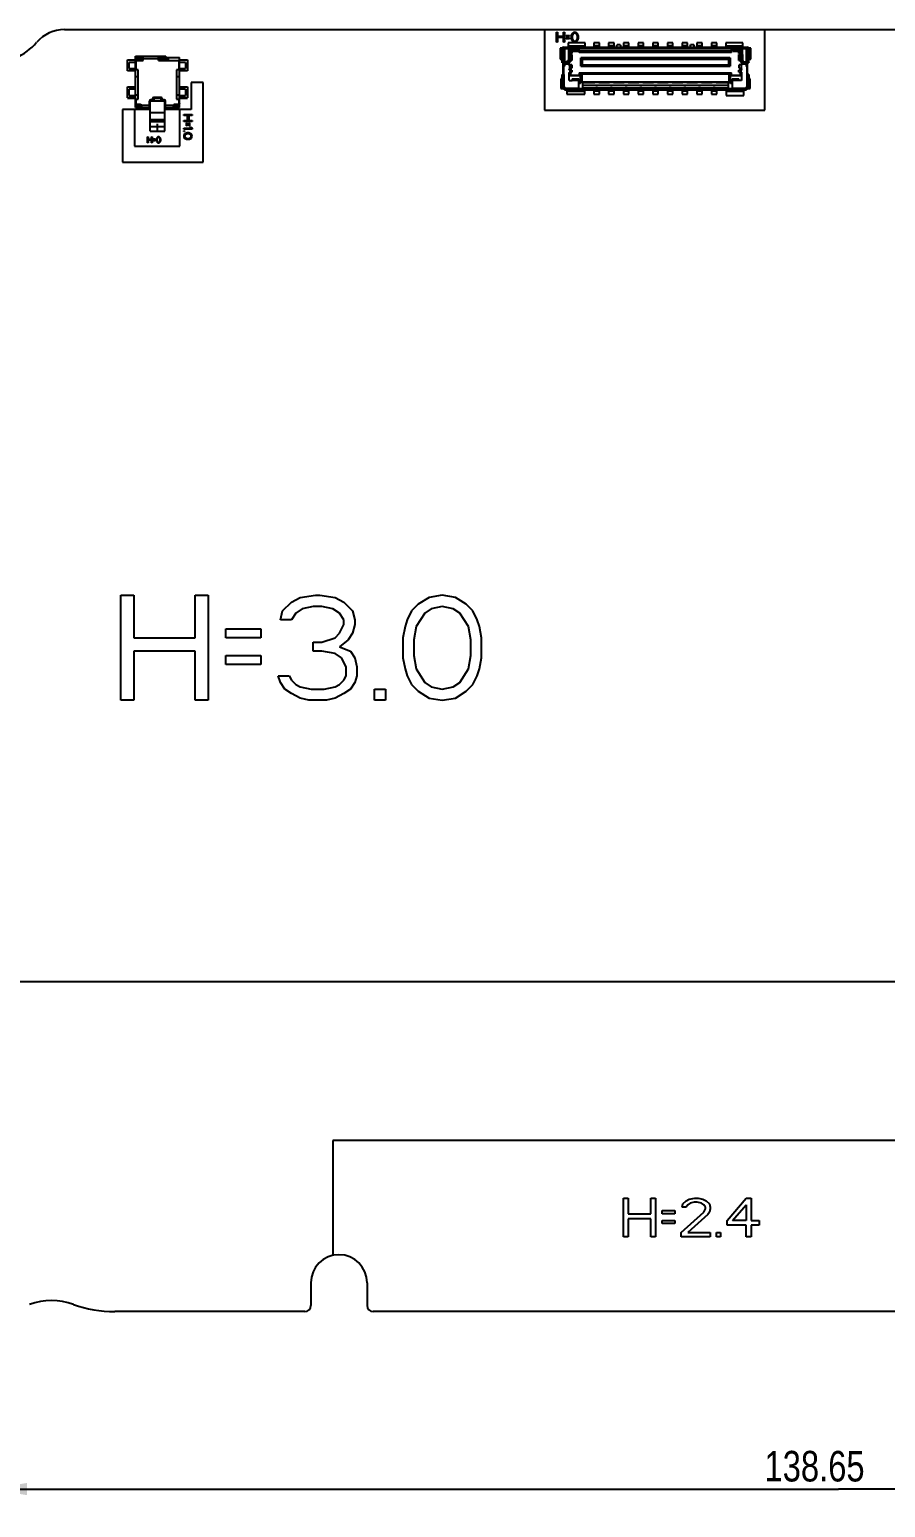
# Model space of a CAD drawing. Header units: millimetres. Extents: x 0 to 594, y 0 to 420.
# Drawn here: x 256 to 325.9, y 154.1 to 274.9 of the extents above; entities that cross this region are included whole.
import ezdxf

# ---------------------------------------------------------------- set-up
doc = ezdxf.new("R2010")
doc.units = ezdxf.units.MM
doc.header["$LTSCALE"] = 32.67
doc.layers.get('0').update_dxf_attribs({"linetype": 'CONTINUOUS'})
doc.styles.get("Standard").update_dxf_attribs({"font": 'txt', "width": 0.8})
doc.dimstyles.new('DIMSTYLE_1', dxfattribs={"dimtxt": 2.5, "dimasz": 3, "dimexe": 1.5, "dimexo": 1.2, "dimtad": 1, "dimdsep": 46, "dimtxsty": 'STANDARD', "dimblk": '_FILLED', "dimblk1": '_FILLED', "dimblk2": '_FILLED', "dimcen": 0.09, "dimazin": 2, "dimtp": 0.01, "dimtm": 0.01, "dimtfac": 1, "dimtofl": 0, "dimtmove": 0, "dimatfit": 3, "dimldrblk": '_FILLED', "dimfxl": 1, "dimtolj": 1, "dimarcsym": 0})

# ---------------------------------------------------------------- blocks, each defined once
blk = doc.blocks.new('_FILLED')
at = {"color": 0, "linetype": 'BYBLOCK'}
blk.add_solid([(0, 0), (-1, 0.167), (-1, -0.167)], dxfattribs=at)
blk = doc.blocks.new('*D0')
at = {"color": 2, "linetype": 'CONTINUOUS'}
for p, q in [((252.74, 195.78), (252.74, 154.07)), ((391.39, 180.81), (391.39, 154.07)), ((252.74, 155.57), (322.07, 155.57)), ((391.39, 155.57), (322.07, 155.57))]:
    blk.add_line(p, q, dxfattribs=at)
at = {"color": 2, "linetype": 'CONTINUOUS', "xscale": 3, "yscale": 3, "zscale": 3, "rotation": 180}
blk.add_blockref('_FILLED', (252.74, 155.57), dxfattribs=at)
at = {"color": 2, "linetype": 'CONTINUOUS', "xscale": 3, "yscale": 3, "zscale": 3}
blk.add_blockref('_FILLED', (391.39, 155.57), dxfattribs=at)
at = {"color": 2, "linetype": 'CONTINUOUS', "insert": (320.11, 158.69), "char_height": 2.5, "width": 12, "attachment_point": 2, "line_spacing_factor": 0.9}
blk.add_mtext('138.65', dxfattribs=at)
blk = doc.blocks.new('*D1')
at = {"color": 2, "linetype": 'CONTINUOUS'}
for p, q in [((254.04, 197.08), (406.69, 197.08)), ((405.19, 197.08), (405.19, 189.54)), ((405.19, 182.01), (405.19, 189.54)), ((392.59, 182.01), (406.69, 182.01))]:
    blk.add_line(p, q, dxfattribs=at)
at = {"color": 2, "linetype": 'CONTINUOUS', "xscale": 3, "yscale": 3, "zscale": 3}
for p, rotation in [((405.19, 197.08), 90), ((405.19, 182.01), 270)]:
    blk.add_blockref('_FILLED', p, dxfattribs=dict(at, rotation=rotation))
at = {"color": 2, "linetype": 'CONTINUOUS', "insert": (402.07, 189.54), "char_height": 2.5, "width": 10, "attachment_point": 2, "rotation": 90, "line_spacing_factor": 0.9}
blk.add_mtext('15.08', dxfattribs=at)

msp = doc.modelspace()

# ---------------------------------------------------------------- linework, layer by layer
at = {"color": 7, "linetype": 'CONTINUOUS'}
for p, q in [((258.804, 274.913), (361.341, 274.913)), ((299.471, 272.183), (299.471, 273.333)), ((299.571, 273.233), (299.471, 273.233)), ((299.521, 273.233), (299.521, 272.333)), ((299.571, 271.243), (299.571, 273.333)), ((299.621, 273.483), (314.591, 273.483)), ((299.621, 271.883), (299.621, 273.383)), ((299.671, 273.383), (299.621, 273.383)), ((299.671, 273.48), (299.671, 271.933)), ((300.021, 272.383), (300.021, 273.483)), ((300.021, 273.383), (300.881, 273.383)), ((300.021, 273.233), (300.049, 273.233)), ((300.071, 273.583), (300.071, 273.483)), ((300.071, 273.583), (301.261, 273.583)), ((300.147, 273.314), (300.161, 273.383)), ((300.281, 273.383), (300.281, 272.963)), ((300.881, 273.313), (300.281, 273.313)), ((300.281, 273.203), (300.781, 273.203)), ((300.281, 273.133), (300.781, 273.133)), ((300.731, 273.483), (300.731, 273.383)), ((300.781, 273.133), (300.781, 273.383)), ((300.781, 273.363), (300.881, 273.363)), ((300.881, 273.213), (300.781, 273.213)), ((300.881, 273.2), (300.781, 273.2)), ((300.881, 273.033), (300.881, 273.483)), ((301.261, 273.483), (301.261, 273.583)), ((302.181, 273.483), (302.181, 273.583)), ((302.431, 273.583), (302.181, 273.583)), ((302.431, 273.483), (302.431, 273.583)), ((303.381, 273.483), (303.381, 273.583)), ((303.631, 273.583), (303.381, 273.583)), ((303.631, 273.483), (303.631, 273.583)), ((303.931, 273.603), (303.981, 273.653)), ((303.931, 273.603), (303.931, 273.483)), ((304.231, 273.653), (303.981, 273.653)), ((304.231, 273.653), (304.281, 273.603)), ((304.281, 273.483), (304.281, 273.603)), ((304.581, 273.483), (304.581, 273.583)), ((304.831, 273.583), (304.581, 273.583)), ((304.831, 273.483), (304.831, 273.583)), ((305.781, 273.483), (305.781, 273.583)), ((306.031, 273.583), (305.781, 273.583)), ((306.031, 273.483), (306.031, 273.583)), ((306.981, 273.483), (306.981, 273.583)), ((307.231, 273.583), (306.981, 273.583)), ((307.231, 273.483), (307.231, 273.583)), ((308.181, 273.483), (308.181, 273.583)), ((308.431, 273.583), (308.181, 273.583)), ((308.431, 273.483), (308.431, 273.583)), ((309.381, 273.483), (309.381, 273.583)), ((309.631, 273.583), (309.381, 273.583)), ((309.631, 273.483), (309.631, 273.583)), ((309.931, 273.603), (309.981, 273.653)), ((309.931, 273.603), (309.931, 273.483)), ((310.231, 273.653), (309.981, 273.653)), ((310.231, 273.653), (310.281, 273.603)), ((310.281, 273.483), (310.281, 273.603)), ((310.581, 273.483), (310.581, 273.583)), ((310.831, 273.583), (310.581, 273.583)), ((310.831, 273.483), (310.831, 273.583)), ((311.781, 273.483), (311.781, 273.583)), ((312.031, 273.583), (311.781, 273.583)), ((312.031, 273.483), (312.031, 273.583)), ((312.951, 273.583), (312.951, 273.483)), ((312.951, 273.583), (314.141, 273.583)), ((313.331, 273.033), (313.331, 273.483)), ((313.331, 273.383), (314.191, 273.383)), ((313.331, 273.363), (313.431, 273.363)), ((313.931, 273.313), (313.331, 273.313)), ((313.431, 273.213), (313.331, 273.213)), ((313.431, 273.2), (313.331, 273.2)), ((313.431, 273.383), (313.431, 273.133)), ((313.931, 273.203), (313.431, 273.203)), ((313.431, 273.133), (313.931, 273.133)), ((313.481, 273.383), (313.481, 273.483)), ((313.931, 272.963), (313.931, 273.383)), ((314.052, 273.383), (314.065, 273.314)), ((314.141, 273.483), (314.141, 273.583)), ((314.164, 273.233), (314.191, 273.233)), ((314.191, 273.483), (314.191, 272.883)), ((314.541, 271.933), (314.541, 273.48)), ((314.591, 273.383), (314.541, 273.383)), ((314.591, 273.383), (314.591, 271.883)), ((314.641, 271.243), (314.641, 273.333)), ((314.741, 273.233), (314.641, 273.233)), ((314.691, 272.333), (314.691, 273.233)), ((314.741, 272.183), (314.741, 273.333)), ((264.101, 271.733), (264.101, 272.233)), ((264.601, 272.233), (264.101, 272.233)), ((264.601, 268.533), (264.601, 272.728)), ((264.601, 272.728), (267.076, 272.728)), ((264.651, 271.628), (264.651, 272.378)), ((264.651, 272.378), (265.236, 272.378)), ((265.056, 272.628), (265.056, 272.728)), ((265.056, 272.628), (265.236, 272.628)), ((265.106, 272.628), (265.106, 272.728)), ((265.201, 272.378), (265.201, 272.628)), ((265.236, 272.378), (265.236, 272.728)), ((266.496, 272.378), (266.496, 272.728)), ((266.496, 272.628), (266.676, 272.628)), ((266.496, 272.378), (268.151, 272.378)), ((266.531, 272.628), (266.531, 272.378)), ((266.626, 272.728), (266.626, 272.628)), ((266.676, 272.728), (266.676, 272.628)), ((267.076, 272.628), (267.076, 272.728)), ((267.076, 272.628), (268.201, 272.628)), ((267.276, 272.628), (267.276, 272.478)), ((268.151, 272.378), (268.151, 271.628)), ((268.201, 268.533), (268.201, 272.628)), ((268.701, 272.233), (268.201, 272.233)), ((268.701, 272.233), (268.701, 271.733)), ((299.571, 272.183), (299.471, 272.183)), ((299.671, 272.303), (299.571, 272.303)), ((299.671, 272.353), (299.621, 272.303)), ((299.671, 272.133), (300.021, 272.133)), ((299.931, 272.133), (299.931, 272.383)), ((299.931, 272.383), (300.281, 272.383)), ((299.931, 272.303), (300.181, 272.303)), ((299.931, 272.233), (300.021, 272.233)), ((299.981, 272.233), (299.981, 272.303)), ((300.281, 272.883), (300.021, 272.883)), ((300.021, 272.073), (300.021, 272.233)), ((300.049, 272.303), (300.033, 272.383)), ((300.049, 272.963), (300.049, 272.883)), ((300.049, 272.963), (300.281, 272.963)), ((300.051, 272.028), (300.051, 272.303)), ((300.273, 272.023), (300.071, 272.023)), ((300.181, 272.963), (300.181, 272.883)), ((300.181, 272.303), (300.181, 272.383)), ((300.273, 272.023), (300.273, 271.743)), ((300.281, 272.883), (300.281, 272.383)), ((313.331, 273.033), (300.881, 273.033)), ((301.001, 271.923), (301.001, 272.603)), ((301.001, 272.603), (313.212, 272.603)), ((301.001, 271.923), (313.212, 271.923)), ((301.065, 272.5), (301.029, 272.589)), ((313.184, 272.589), (313.148, 272.5)), ((313.212, 272.603), (313.212, 271.923)), ((313.931, 272.963), (314.164, 272.963)), ((314.231, 272.883), (313.931, 272.883)), ((313.931, 272.383), (313.931, 272.883)), ((313.931, 272.383), (314.281, 272.383)), ((314.141, 272.023), (313.939, 272.023)), ((313.939, 271.743), (313.939, 272.023)), ((314.031, 272.883), (314.031, 272.963)), ((314.031, 272.383), (314.031, 272.303)), ((314.031, 272.303), (314.281, 272.303)), ((314.161, 272.028), (314.161, 272.303)), ((314.164, 272.883), (314.164, 272.963)), ((314.179, 272.383), (314.164, 272.303)), ((314.281, 272.233), (314.191, 272.233)), ((314.191, 272.233), (314.191, 272.073)), ((314.541, 272.133), (314.191, 272.133)), ((314.231, 272.303), (314.231, 272.233)), ((314.281, 272.133), (314.281, 272.383)), ((314.591, 272.303), (314.541, 272.353)), ((314.641, 272.303), (314.541, 272.303)), ((314.741, 272.183), (314.641, 272.183)), ((264.101, 271.733), (264.601, 271.733)), ((264.601, 271.078), (264.831, 271.078)), ((264.611, 269.578), (264.611, 271.078)), ((264.831, 271.628), (264.651, 271.628)), ((264.831, 271.078), (264.831, 271.628)), ((267.971, 271.628), (267.971, 271.078)), ((268.151, 271.628), (267.971, 271.628)), ((267.971, 271.078), (268.201, 271.078)), ((268.191, 271.078), (268.191, 269.578)), ((268.201, 271.733), (268.701, 271.733)), ((299.471, 270.233), (299.471, 271.243)), ((299.621, 271.243), (299.471, 271.243)), ((299.571, 271.883), (299.621, 271.883)), ((299.571, 271.383), (299.621, 271.383)), ((299.601, 271.883), (299.601, 271.383)), ((299.621, 271.243), (299.621, 271.383)), ((300.061, 271.638), (300.061, 271.693)), ((300.061, 270.743), (300.061, 271.378)), ((300.061, 270.743), (300.286, 270.743)), ((300.081, 271.123), (300.081, 271.418)), ((300.151, 271.193), (300.081, 271.123)), ((300.881, 271.123), (300.081, 271.123)), ((300.111, 271.743), (300.273, 271.743)), ((300.281, 271.588), (300.111, 271.588)), ((300.111, 271.428), (300.281, 271.428)), ((300.151, 271.428), (300.151, 271.193)), ((300.151, 271.193), (300.881, 271.193)), ((300.281, 271.588), (300.281, 271.428)), ((300.286, 270.885), (300.286, 270.743)), ((300.286, 270.885), (300.836, 270.885)), ((300.836, 269.983), (300.836, 270.885)), ((300.881, 271.363), (300.881, 271.123)), ((300.881, 271.363), (313.331, 271.363)), ((300.981, 271.263), (300.881, 271.263)), ((300.981, 270.493), (300.981, 271.363)), ((301.081, 271.263), (300.981, 271.299)), ((301.081, 271.263), (301.081, 270.643)), ((313.131, 271.263), (301.081, 271.263)), ((313.231, 271.299), (313.131, 271.263)), ((313.131, 270.643), (313.131, 271.263)), ((313.231, 270.493), (313.231, 271.363)), ((313.331, 271.263), (313.231, 271.263)), ((313.331, 271.123), (313.331, 271.363)), ((313.331, 271.193), (314.061, 271.193)), ((314.131, 271.123), (313.331, 271.123)), ((313.376, 270.885), (313.926, 270.885)), ((313.376, 270.885), (313.376, 269.983)), ((313.926, 270.743), (313.926, 270.885)), ((314.151, 270.743), (313.926, 270.743)), ((314.101, 271.588), (313.931, 271.588)), ((313.931, 271.428), (313.931, 271.588)), ((313.931, 271.428), (314.101, 271.428)), ((313.939, 271.743), (314.101, 271.743)), ((314.061, 271.193), (314.061, 271.428)), ((314.131, 271.123), (314.061, 271.193)), ((314.131, 271.418), (314.131, 271.123)), ((314.151, 271.693), (314.151, 271.638)), ((314.151, 271.378), (314.151, 270.743)), ((314.591, 271.883), (314.641, 271.883)), ((314.591, 271.383), (314.641, 271.383)), ((314.591, 271.243), (314.591, 271.383)), ((314.741, 271.243), (314.591, 271.243)), ((314.611, 271.383), (314.611, 271.883)), ((314.741, 271.243), (314.741, 270.233)), ((264.101, 269.533), (264.101, 270.033)), ((264.601, 270.033), (264.101, 270.033)), ((264.101, 269.533), (264.601, 269.533)), ((264.601, 270.338), (264.611, 270.338)), ((264.601, 269.578), (264.831, 269.578)), ((264.831, 269.218), (264.831, 269.578)), ((267.971, 269.578), (267.971, 269.218)), ((267.971, 269.578), (268.201, 269.578)), ((268.191, 270.338), (268.201, 270.338)), ((268.701, 270.033), (268.201, 270.033)), ((268.201, 269.533), (268.701, 269.533)), ((268.701, 270.033), (268.701, 269.533)), ((299.471, 270.233), (299.641, 270.233)), ((299.671, 269.983), (299.671, 270.083)), ((299.681, 270.083), (299.671, 270.083)), ((299.671, 269.983), (299.686, 269.983)), ((299.691, 270.183), (299.691, 269.983)), ((299.691, 269.983), (314.521, 269.983)), ((299.971, 269.983), (299.971, 269.883)), ((299.971, 269.883), (301.231, 269.883)), ((300.981, 270.493), (300.836, 270.493)), ((300.836, 270.083), (301.131, 270.083)), ((300.981, 270.643), (313.231, 270.643)), ((301.131, 270.581), (301.131, 269.983)), ((301.131, 270.581), (302.111, 270.581)), ((302.231, 270.133), (301.131, 270.133)), ((301.231, 270.643), (301.231, 270.581)), ((301.231, 269.883), (301.231, 269.983)), ((301.381, 270.581), (301.381, 270.643)), ((301.631, 270.643), (301.631, 270.581)), ((301.781, 270.581), (301.781, 270.643)), ((302.031, 270.643), (302.031, 270.581)), ((302.111, 270.581), (302.181, 270.599)), ((302.156, 270.592), (302.156, 270.643)), ((302.181, 270.608), (302.431, 270.608)), ((302.181, 270.607), (302.181, 270.599)), ((302.181, 269.883), (302.181, 269.983)), ((302.431, 269.883), (302.181, 269.883)), ((302.231, 270.135), (302.231, 270.064)), ((302.381, 270.135), (302.231, 270.135)), ((302.231, 270.064), (302.381, 270.064)), ((302.381, 270.064), (302.381, 270.135)), ((303.431, 270.133), (302.381, 270.133)), ((302.431, 270.599), (302.431, 270.607)), ((302.431, 270.599), (302.501, 270.581)), ((302.431, 269.883), (302.431, 269.983)), ((302.456, 270.643), (302.456, 270.592)), ((302.501, 270.581), (303.311, 270.581)), ((302.581, 270.581), (302.581, 270.643)), ((302.831, 270.643), (302.831, 270.581)), ((302.981, 270.581), (302.981, 270.643)), ((303.231, 270.643), (303.231, 270.581)), ((303.311, 270.581), (303.381, 270.599)), ((303.356, 270.592), (303.356, 270.643)), ((303.381, 270.608), (303.631, 270.608)), ((303.381, 270.607), (303.381, 270.599)), ((303.381, 269.883), (303.381, 269.983)), ((303.631, 269.883), (303.381, 269.883)), ((303.431, 270.135), (303.431, 270.064)), ((303.581, 270.135), (303.431, 270.135)), ((303.431, 270.064), (303.581, 270.064)), ((303.581, 270.064), (303.581, 270.135)), ((304.631, 270.133), (303.581, 270.133)), ((303.631, 270.599), (303.631, 270.607)), ((303.631, 270.599), (303.701, 270.581)), ((303.631, 269.883), (303.631, 269.983)), ((303.656, 270.643), (303.656, 270.592)), ((303.701, 270.581), (304.511, 270.581)), ((303.781, 270.581), (303.781, 270.643)), ((304.031, 270.643), (304.031, 270.581)), ((304.181, 270.581), (304.181, 270.643)), ((304.431, 270.643), (304.431, 270.581)), ((304.511, 270.581), (304.581, 270.599)), ((304.556, 270.592), (304.556, 270.643)), ((304.581, 270.608), (304.831, 270.608)), ((304.581, 270.607), (304.581, 270.599)), ((304.581, 269.883), (304.581, 269.983)), ((304.831, 269.883), (304.581, 269.883)), ((304.781, 270.135), (304.631, 270.135)), ((304.631, 270.135), (304.631, 270.064)), ((304.631, 270.064), (304.781, 270.064)), ((304.781, 270.064), (304.781, 270.135)), ((305.831, 270.133), (304.781, 270.133)), ((304.831, 270.599), (304.831, 270.607)), ((304.831, 270.599), (304.901, 270.581)), ((304.831, 269.883), (304.831, 269.983)), ((304.856, 270.643), (304.856, 270.592)), ((304.901, 270.581), (305.711, 270.581)), ((304.981, 270.581), (304.981, 270.643)), ((305.231, 270.643), (305.231, 270.581)), ((305.381, 270.581), (305.381, 270.643)), ((305.631, 270.643), (305.631, 270.581)), ((305.711, 270.581), (305.781, 270.599)), ((305.756, 270.592), (305.756, 270.643)), ((305.781, 270.608), (306.031, 270.608)), ((305.781, 270.607), (305.781, 270.599)), ((305.781, 269.883), (305.781, 269.983)), ((306.031, 269.883), (305.781, 269.883)), ((305.981, 270.135), (305.831, 270.135)), ((305.831, 270.135), (305.831, 270.064)), ((305.831, 270.064), (305.981, 270.064)), ((305.981, 270.064), (305.981, 270.135)), ((307.031, 270.133), (305.981, 270.133)), ((306.031, 270.599), (306.031, 270.607)), ((306.031, 270.599), (306.101, 270.581)), ((306.031, 269.883), (306.031, 269.983)), ((306.056, 270.643), (306.056, 270.592)), ((306.101, 270.581), (306.911, 270.581)), ((306.181, 270.581), (306.181, 270.643)), ((306.431, 270.643), (306.431, 270.581)), ((306.581, 270.581), (306.581, 270.643)), ((306.831, 270.643), (306.831, 270.581)), ((306.911, 270.581), (306.981, 270.599)), ((306.956, 270.592), (306.956, 270.643)), ((306.981, 270.608), (307.231, 270.608)), ((306.981, 270.607), (306.981, 270.599)), ((306.981, 269.883), (306.981, 269.983)), ((307.231, 269.883), (306.981, 269.883)), ((307.181, 270.135), (307.031, 270.135)), ((307.031, 270.135), (307.031, 270.064)), ((307.031, 270.064), (307.181, 270.064)), ((307.181, 270.064), (307.181, 270.135)), ((308.231, 270.133), (307.181, 270.133)), ((307.231, 270.599), (307.231, 270.607)), ((307.231, 270.599), (307.301, 270.581)), ((307.231, 269.883), (307.231, 269.983)), ((307.256, 270.643), (307.256, 270.592)), ((307.301, 270.581), (308.111, 270.581)), ((307.381, 270.581), (307.381, 270.643)), ((307.631, 270.643), (307.631, 270.581)), ((307.781, 270.581), (307.781, 270.643)), ((308.031, 270.643), (308.031, 270.581)), ((308.111, 270.581), (308.181, 270.599)), ((308.156, 270.592), (308.156, 270.643)), ((308.181, 270.608), (308.431, 270.608)), ((308.181, 270.607), (308.181, 270.599)), ((308.181, 269.883), (308.181, 269.983)), ((308.431, 269.883), (308.181, 269.883)), ((308.381, 270.135), (308.231, 270.135)), ((308.231, 270.135), (308.231, 270.064)), ((308.231, 270.064), (308.381, 270.064)), ((308.381, 270.064), (308.381, 270.135)), ((309.431, 270.133), (308.381, 270.133)), ((308.431, 270.599), (308.431, 270.607)), ((308.431, 270.599), (308.501, 270.581)), ((308.431, 269.883), (308.431, 269.983)), ((308.456, 270.643), (308.456, 270.592)), ((308.501, 270.581), (309.311, 270.581)), ((308.581, 270.581), (308.581, 270.643)), ((308.831, 270.643), (308.831, 270.581)), ((308.981, 270.581), (308.981, 270.643)), ((309.231, 270.643), (309.231, 270.581)), ((309.311, 270.581), (309.381, 270.599)), ((309.356, 270.592), (309.356, 270.643)), ((309.381, 270.608), (309.631, 270.608)), ((309.381, 270.607), (309.381, 270.599)), ((309.381, 269.883), (309.381, 269.983)), ((309.631, 269.883), (309.381, 269.883)), ((309.581, 270.135), (309.431, 270.135)), ((309.431, 270.135), (309.431, 270.064)), ((309.431, 270.064), (309.581, 270.064)), ((309.581, 270.064), (309.581, 270.135)), ((310.631, 270.133), (309.581, 270.133)), ((309.631, 270.599), (309.631, 270.607)), ((309.631, 270.599), (309.701, 270.581)), ((309.631, 269.883), (309.631, 269.983)), ((309.656, 270.643), (309.656, 270.592)), ((309.701, 270.581), (310.511, 270.581)), ((309.781, 270.581), (309.781, 270.643)), ((310.031, 270.643), (310.031, 270.581)), ((310.181, 270.581), (310.181, 270.643)), ((310.431, 270.643), (310.431, 270.581)), ((310.511, 270.581), (310.581, 270.599)), ((310.556, 270.592), (310.556, 270.643)), ((310.581, 270.608), (310.831, 270.608)), ((310.581, 270.607), (310.581, 270.599)), ((310.581, 269.883), (310.581, 269.983)), ((310.831, 269.883), (310.581, 269.883)), ((310.781, 270.135), (310.631, 270.135)), ((310.631, 270.135), (310.631, 270.064)), ((310.631, 270.064), (310.781, 270.064)), ((310.781, 270.064), (310.781, 270.135)), ((311.831, 270.133), (310.781, 270.133)), ((310.831, 270.599), (310.831, 270.607)), ((310.831, 270.599), (310.901, 270.581)), ((310.831, 269.883), (310.831, 269.983)), ((310.856, 270.643), (310.856, 270.592)), ((310.901, 270.581), (311.711, 270.581)), ((310.981, 270.581), (310.981, 270.643)), ((311.231, 270.643), (311.231, 270.581)), ((311.381, 270.581), (311.381, 270.643)), ((311.631, 270.643), (311.631, 270.581)), ((311.711, 270.581), (311.781, 270.599)), ((311.756, 270.592), (311.756, 270.643)), ((311.781, 270.608), (312.031, 270.608)), ((311.781, 270.607), (311.781, 270.599)), ((311.781, 269.883), (311.781, 269.983)), ((312.031, 269.883), (311.781, 269.883)), ((311.981, 270.135), (311.831, 270.135)), ((311.831, 270.135), (311.831, 270.064)), ((311.831, 270.064), (311.981, 270.064)), ((311.981, 270.064), (311.981, 270.135)), ((313.081, 270.133), (311.981, 270.133)), ((312.031, 270.599), (312.031, 270.607)), ((312.031, 270.599), (312.101, 270.581)), ((312.031, 269.883), (312.031, 269.983)), ((312.056, 270.643), (312.056, 270.592)), ((312.101, 270.581), (313.081, 270.581)), ((312.181, 270.581), (312.181, 270.643)), ((312.431, 270.643), (312.431, 270.581)), ((312.581, 270.581), (312.581, 270.643)), ((312.831, 270.643), (312.831, 270.581)), ((312.981, 270.581), (312.981, 270.643)), ((312.981, 269.983), (312.981, 269.883)), ((312.981, 269.883), (314.241, 269.883)), ((313.081, 269.983), (313.081, 270.581)), ((313.081, 270.083), (313.376, 270.083)), ((313.376, 270.493), (313.231, 270.493)), ((314.241, 269.883), (314.241, 269.983)), ((314.521, 269.983), (314.521, 270.183)), ((314.541, 270.083), (314.526, 270.083)), ((314.531, 269.983), (314.541, 269.983)), ((314.541, 270.083), (314.541, 269.983)), ((314.571, 270.233), (314.741, 270.233)), ((264.588, 268.869), (264.601, 268.887)), ((264.588, 268.869), (264.601, 268.859)), ((264.601, 268.713), (265.092, 268.713)), ((265.076, 268.533), (264.601, 268.533)), ((264.651, 268.783), (264.651, 269.218)), ((264.651, 269.218), (264.831, 269.218)), ((265.001, 268.783), (264.651, 268.783)), ((265.076, 268.533), (265.076, 268.633)), ((265.101, 268.633), (265.076, 268.633)), ((265.084, 268.633), (265.084, 268.533)), ((265.084, 268.533), (265.801, 268.533)), ((265.101, 268.633), (265.101, 268.533)), ((265.751, 268.533), (265.751, 269.068)), ((265.751, 268.658), (265.801, 268.658)), ((265.801, 266.609), (265.801, 269.153)), ((266.101, 269.153), (265.801, 269.153)), ((265.801, 269.078), (267.001, 269.078)), ((266.001, 269.168), (265.851, 269.168)), ((266.001, 269.258), (266.001, 269.168)), ((266.701, 269.358), (266.101, 269.358)), ((266.101, 269.353), (266.101, 269.153)), ((266.701, 269.353), (266.101, 269.353)), ((266.101, 269.303), (266.701, 269.303)), ((266.701, 269.153), (266.701, 269.353)), ((267.001, 269.153), (266.701, 269.153)), ((266.801, 269.168), (266.801, 269.258)), ((266.951, 269.168), (266.801, 269.168)), ((267.001, 266.609), (267.001, 269.153)), ((267.001, 268.658), (267.051, 268.658)), ((267.001, 268.533), (267.719, 268.533)), ((267.051, 268.533), (267.051, 269.068)), ((267.701, 268.533), (267.701, 268.633)), ((267.726, 268.633), (267.701, 268.633)), ((267.71, 268.713), (268.201, 268.713)), ((267.719, 268.533), (267.719, 268.633)), ((267.726, 268.633), (267.726, 268.533)), ((268.201, 268.533), (267.726, 268.533)), ((268.151, 268.783), (267.801, 268.783)), ((267.971, 269.218), (268.151, 269.218)), ((268.151, 269.218), (268.151, 268.783)), ((268.201, 268.887), (268.215, 268.869)), ((268.201, 268.859), (268.215, 268.869)), ((265.801, 267.558), (267.001, 267.558)), ((267.001, 267.364), (265.801, 267.364)), ((265.801, 266.609), (267.001, 266.609)), ((265.801, 266.608), (267.001, 266.608)), ((278.941, 172.433), (278.941, 170.583)), ((283.541, 172.433), (283.541, 170.583)), ((278.441, 170.083), (262.911, 170.083)), ((330.991, 170.083), (284.041, 170.083))]:
    msp.add_line(p, q, dxfattribs=at)
at = {"color": 40, "linetype": 'CONTINUOUS'}
for p, q in [((298.041, 274.913), (298.041, 268.333)), ((316.041, 268.333), (316.041, 274.913)), ((299.321, 273.388), (299.321, 272.488)), ((299.483, 273.388), (299.321, 273.388)), ((299.966, 273.818), (299.966, 273.483)), ((301.366, 273.818), (299.966, 273.818)), ((301.366, 273.483), (301.366, 273.818)), ((302.081, 273.818), (302.081, 273.483)), ((302.531, 273.818), (302.081, 273.818)), ((302.531, 273.483), (302.531, 273.818)), ((303.281, 273.818), (303.281, 273.483)), ((303.731, 273.818), (303.281, 273.818)), ((303.731, 273.483), (303.731, 273.818)), ((304.481, 273.818), (304.481, 273.483)), ((304.931, 273.818), (304.481, 273.818)), ((304.931, 273.483), (304.931, 273.818)), ((305.681, 273.818), (305.681, 273.483)), ((306.131, 273.818), (305.681, 273.818)), ((306.131, 273.483), (306.131, 273.818)), ((306.881, 273.818), (306.881, 273.483)), ((307.331, 273.818), (306.881, 273.818)), ((307.331, 273.483), (307.331, 273.818)), ((308.081, 273.818), (308.081, 273.483)), ((308.531, 273.818), (308.081, 273.818)), ((308.531, 273.483), (308.531, 273.818)), ((309.281, 273.818), (309.281, 273.483)), ((309.731, 273.818), (309.281, 273.818)), ((309.731, 273.483), (309.731, 273.818)), ((310.481, 273.818), (310.481, 273.483)), ((310.931, 273.818), (310.481, 273.818)), ((310.931, 273.483), (310.931, 273.818)), ((311.681, 273.818), (311.681, 273.483)), ((312.131, 273.818), (311.681, 273.818)), ((312.131, 273.483), (312.131, 273.818)), ((312.846, 273.818), (312.846, 273.483)), ((314.246, 273.818), (312.846, 273.818)), ((314.246, 273.483), (314.246, 273.818)), ((314.891, 273.388), (314.73, 273.388)), ((314.891, 272.488), (314.891, 273.388)), ((263.951, 271.533), (263.951, 272.433)), ((263.951, 272.433), (264.601, 272.433)), ((268.201, 272.433), (268.851, 272.433)), ((268.851, 272.433), (268.851, 271.533)), ((299.321, 272.488), (299.471, 272.488)), ((314.741, 272.488), (314.891, 272.488)), ((264.601, 271.533), (263.951, 271.533)), ((268.851, 271.533), (268.201, 271.533)), ((299.371, 270.893), (299.371, 270.083)), ((299.471, 270.893), (299.371, 270.893)), ((314.841, 270.893), (314.741, 270.893)), ((314.841, 270.083), (314.841, 270.893)), ((263.951, 269.333), (263.951, 270.233)), ((263.951, 270.233), (264.601, 270.233)), ((268.201, 270.233), (268.851, 270.233)), ((268.851, 270.233), (268.851, 269.333)), ((269.145, 270.583), (269.145, 268.383)), ((270.142, 270.583), (269.145, 270.583)), ((270.142, 264.083), (270.142, 270.583)), ((299.371, 270.083), (299.671, 270.083)), ((299.671, 270.083), (299.671, 270.222)), ((299.871, 269.983), (299.871, 269.633)), ((299.871, 269.633), (301.331, 269.633)), ((301.206, 270.643), (301.206, 270.581)), ((301.331, 269.633), (301.331, 269.983)), ((301.406, 270.581), (301.406, 270.643)), ((302.081, 269.983), (302.081, 269.633)), ((302.081, 269.633), (302.531, 269.633)), ((302.531, 269.633), (302.531, 269.983)), ((303.281, 269.983), (303.281, 269.633)), ((303.281, 269.633), (303.731, 269.633)), ((303.731, 269.633), (303.731, 269.983)), ((304.481, 269.983), (304.481, 269.633)), ((304.481, 269.633), (304.931, 269.633)), ((304.931, 269.633), (304.931, 269.983)), ((305.681, 269.983), (305.681, 269.633)), ((305.681, 269.633), (306.131, 269.633)), ((306.131, 269.633), (306.131, 269.983)), ((306.881, 269.983), (306.881, 269.633)), ((306.881, 269.633), (307.331, 269.633)), ((307.331, 269.633), (307.331, 269.983)), ((308.081, 269.983), (308.081, 269.633)), ((308.081, 269.633), (308.531, 269.633)), ((308.531, 269.633), (308.531, 269.983)), ((309.281, 269.983), (309.281, 269.633)), ((309.281, 269.633), (309.731, 269.633)), ((309.731, 269.633), (309.731, 269.983)), ((310.481, 269.983), (310.481, 269.633)), ((310.481, 269.633), (310.931, 269.633)), ((310.931, 269.633), (310.931, 269.983)), ((311.681, 269.983), (311.681, 269.633)), ((311.681, 269.633), (312.131, 269.633)), ((312.131, 269.633), (312.131, 269.983)), ((312.806, 270.643), (312.806, 270.581)), ((312.881, 269.983), (312.881, 269.526)), ((312.881, 269.526), (314.341, 269.526)), ((313.006, 270.581), (313.006, 270.643)), ((314.341, 269.526), (314.341, 269.983)), ((314.541, 270.222), (314.541, 270.083)), ((314.541, 270.083), (314.841, 270.083)), ((263.541, 268.383), (263.541, 264.083)), ((265.801, 268.383), (263.541, 268.383)), ((264.601, 269.333), (263.951, 269.333)), ((264.601, 269.273), (263.951, 269.273)), ((264.535, 268.383), (264.535, 265.383)), ((269.145, 268.383), (267.001, 268.383)), ((268.851, 269.333), (268.201, 269.333)), ((268.851, 269.273), (268.201, 269.273)), ((268.235, 265.383), (268.235, 268.383)), ((298.041, 268.333), (316.041, 268.333)), ((266.401, 266.609), (266.401, 267.214)), ((268.549, 267.879), (268.549, 267.966)), ((268.549, 267.966), (269.239, 267.966)), ((268.872, 267.879), (268.549, 267.879)), ((268.549, 267.391), (268.549, 267.477)), ((268.549, 267.477), (268.872, 267.477)), ((269.239, 267.391), (268.549, 267.391)), ((268.784, 267.046), (268.784, 267.276)), ((268.784, 267.276), (268.843, 267.276)), ((268.843, 267.276), (268.843, 267.046)), ((268.872, 267.477), (268.872, 267.879)), ((268.96, 267.879), (268.96, 267.477)), ((269.239, 267.879), (268.96, 267.879)), ((268.96, 267.477), (269.239, 267.477)), ((268.96, 267.046), (268.96, 267.276)), ((268.96, 267.276), (269.019, 267.276)), ((269.019, 267.276), (269.019, 267.046)), ((269.239, 267.966), (269.239, 267.879)), ((269.239, 267.477), (269.239, 267.391)), ((265.576, 265.651), (265.576, 266.141)), ((265.576, 266.141), (265.637, 266.141)), ((265.637, 266.141), (265.637, 265.943)), ((265.637, 265.943), (265.923, 265.943)), ((265.637, 265.88), (265.637, 265.651)), ((265.923, 265.88), (265.637, 265.88)), ((265.923, 265.943), (265.923, 266.141)), ((265.923, 266.141), (265.984, 266.141)), ((265.923, 265.651), (265.923, 265.88)), ((265.984, 266.141), (265.984, 265.651)), ((266.066, 265.943), (266.066, 265.985)), ((266.066, 265.985), (266.229, 265.985)), ((266.229, 265.943), (266.066, 265.943)), ((266.229, 265.985), (266.229, 265.943)), ((266.321, 265.995), (266.311, 265.943)), ((266.311, 265.943), (266.311, 265.849)), ((266.332, 266.026), (266.321, 265.995)), ((266.352, 266.068), (266.332, 266.026)), ((266.383, 266.099), (266.352, 266.068)), ((266.372, 265.995), (266.362, 265.933)), ((266.362, 265.933), (266.362, 265.86)), ((266.413, 266.058), (266.372, 265.995)), ((266.434, 266.131), (266.383, 266.099)), ((266.444, 266.078), (266.413, 266.058)), ((266.495, 266.141), (266.434, 266.131)), ((266.495, 266.089), (266.444, 266.078)), ((266.556, 266.131), (266.495, 266.141)), ((266.546, 266.078), (266.495, 266.089)), ((266.577, 266.058), (266.546, 266.078)), ((266.607, 266.099), (266.556, 266.131)), ((266.617, 265.995), (266.577, 266.058)), ((266.638, 266.068), (266.607, 266.099)), ((266.628, 265.933), (266.617, 265.995)), ((266.628, 265.86), (266.628, 265.933)), ((266.658, 266.026), (266.638, 266.068)), ((266.668, 265.995), (266.658, 266.026)), ((266.679, 265.943), (266.668, 265.995)), ((266.679, 265.849), (266.679, 265.943)), ((268.549, 266.758), (268.549, 266.844)), ((268.549, 266.844), (269.122, 266.844)), ((269.239, 266.758), (268.549, 266.758)), ((268.549, 266.571), (268.549, 266.643)), ((268.549, 266.643), (268.622, 266.643)), ((268.622, 266.571), (268.549, 266.571)), ((268.564, 266.284), (268.549, 266.197)), ((268.549, 266.197), (268.564, 266.111)), ((268.608, 266.356), (268.564, 266.284)), ((268.564, 266.111), (268.608, 266.039)), ((268.652, 266.399), (268.608, 266.356)), ((268.608, 266.039), (268.652, 265.996)), ((268.622, 266.643), (268.622, 266.571)), ((268.637, 266.269), (268.622, 266.197)), ((268.622, 266.197), (268.637, 266.126)), ((268.667, 266.312), (268.637, 266.269)), ((268.637, 266.126), (268.667, 266.082)), ((268.711, 266.427), (268.652, 266.399)), ((268.652, 265.996), (268.711, 265.967)), ((268.755, 266.37), (268.667, 266.312)), ((268.667, 266.082), (268.755, 266.025)), ((268.755, 266.442), (268.711, 266.427)), ((268.711, 265.967), (268.755, 265.953)), ((268.828, 266.456), (268.755, 266.442)), ((268.843, 266.384), (268.755, 266.37)), ((268.755, 266.025), (268.843, 266.011)), ((268.755, 265.953), (268.828, 265.939)), ((268.843, 267.046), (268.784, 267.046)), ((268.96, 266.456), (268.828, 266.456)), ((268.828, 265.939), (268.96, 265.939)), ((268.945, 266.384), (268.843, 266.384)), ((268.843, 266.011), (268.945, 266.011)), ((269.034, 266.37), (268.945, 266.384)), ((268.945, 266.011), (269.034, 266.025)), ((269.019, 267.046), (268.96, 267.046)), ((269.034, 266.442), (268.96, 266.456)), ((268.96, 265.939), (269.034, 265.953)), ((269.019, 266.931), (269.136, 266.931)), ((269.122, 266.844), (269.019, 266.931)), ((269.078, 266.427), (269.034, 266.442)), ((269.122, 266.312), (269.034, 266.37)), ((269.034, 266.025), (269.122, 266.082)), ((269.034, 265.953), (269.078, 265.967)), ((269.136, 266.399), (269.078, 266.427)), ((269.078, 265.967), (269.136, 265.996)), ((269.151, 266.269), (269.122, 266.312)), ((269.122, 266.082), (269.151, 266.126)), ((269.136, 266.931), (269.239, 266.844)), ((269.18, 266.356), (269.136, 266.399)), ((269.136, 265.996), (269.18, 266.039)), ((269.166, 266.197), (269.151, 266.269)), ((269.151, 266.126), (269.166, 266.197)), ((269.224, 266.284), (269.18, 266.356)), ((269.18, 266.039), (269.224, 266.111)), ((269.239, 266.197), (269.224, 266.284)), ((269.224, 266.111), (269.239, 266.197)), ((269.239, 266.844), (269.239, 266.758)), ((264.535, 265.383), (268.235, 265.383)), ((265.637, 265.651), (265.576, 265.651)), ((265.984, 265.651), (265.923, 265.651)), ((266.066, 265.818), (266.066, 265.86)), ((266.066, 265.86), (266.229, 265.86)), ((266.229, 265.818), (266.066, 265.818)), ((266.229, 265.86), (266.229, 265.818)), ((266.311, 265.849), (266.321, 265.797)), ((266.321, 265.797), (266.332, 265.766)), ((266.332, 265.766), (266.352, 265.724)), ((266.352, 265.724), (266.383, 265.693)), ((266.362, 265.86), (266.372, 265.797)), ((266.372, 265.797), (266.413, 265.734)), ((266.383, 265.693), (266.434, 265.661)), ((266.413, 265.734), (266.444, 265.714)), ((266.434, 265.661), (266.495, 265.651)), ((266.444, 265.714), (266.495, 265.703)), ((266.495, 265.703), (266.546, 265.714)), ((266.495, 265.651), (266.556, 265.661)), ((266.546, 265.714), (266.577, 265.734)), ((266.556, 265.661), (266.607, 265.693)), ((266.577, 265.734), (266.617, 265.797)), ((266.607, 265.693), (266.638, 265.724)), ((266.617, 265.797), (266.628, 265.86)), ((266.638, 265.724), (266.658, 265.766)), ((266.658, 265.766), (266.668, 265.797)), ((266.668, 265.797), (266.679, 265.849)), ((263.541, 264.083), (270.142, 264.083)), ((356.741, 184.083), (280.741, 184.083)), ((280.741, 184.083), (280.741, 174.645))]:
    msp.add_line(p, q, dxfattribs=at)
at = {"color": 4, "linetype": 'CONTINUOUS'}
for p, q in [((299.013, 273.892), (299.013, 274.692)), ((299.013, 274.692), (299.113, 274.692)), ((299.113, 274.692), (299.113, 274.369)), ((299.113, 274.369), (299.58, 274.369)), ((299.58, 274.369), (299.58, 274.692)), ((299.58, 274.692), (299.68, 274.692)), ((299.68, 274.692), (299.68, 273.892)), ((299.813, 274.369), (299.813, 274.437)), ((299.813, 274.437), (300.08, 274.437)), ((300.08, 274.369), (299.813, 274.369)), ((300.08, 274.437), (300.08, 274.369)), ((300.23, 274.454), (300.213, 274.369)), ((300.213, 274.369), (300.213, 274.216)), ((300.247, 274.505), (300.23, 274.454)), ((300.28, 274.573), (300.247, 274.505)), ((300.33, 274.624), (300.28, 274.573)), ((300.313, 274.454), (300.297, 274.352)), ((300.297, 274.352), (300.297, 274.233)), ((300.38, 274.556), (300.313, 274.454)), ((300.413, 274.675), (300.33, 274.624)), ((300.43, 274.59), (300.38, 274.556)), ((300.513, 274.692), (300.413, 274.675)), ((300.513, 274.607), (300.43, 274.59)), ((300.613, 274.675), (300.513, 274.692)), ((300.597, 274.59), (300.513, 274.607)), ((300.647, 274.556), (300.597, 274.59)), ((300.697, 274.624), (300.613, 274.675)), ((300.713, 274.454), (300.647, 274.556)), ((300.747, 274.573), (300.697, 274.624)), ((300.73, 274.352), (300.713, 274.454)), ((300.73, 274.233), (300.73, 274.352)), ((300.78, 274.505), (300.747, 274.573)), ((300.797, 274.454), (300.78, 274.505)), ((300.813, 274.369), (300.797, 274.454)), ((300.813, 274.216), (300.813, 274.369)), ((299.113, 273.892), (299.013, 273.892)), ((299.113, 274.267), (299.113, 273.892)), ((299.58, 274.267), (299.113, 274.267)), ((299.58, 273.892), (299.58, 274.267)), ((299.68, 273.892), (299.58, 273.892)), ((299.813, 274.165), (299.813, 274.233)), ((299.813, 274.233), (300.08, 274.233)), ((300.08, 274.165), (299.813, 274.165)), ((300.08, 274.233), (300.08, 274.165)), ((300.213, 274.216), (300.23, 274.13)), ((300.23, 274.13), (300.247, 274.079)), ((300.247, 274.079), (300.28, 274.011)), ((300.28, 274.011), (300.33, 273.96)), ((300.297, 274.233), (300.313, 274.13)), ((300.313, 274.13), (300.38, 274.028)), ((300.33, 273.96), (300.413, 273.909)), ((300.38, 274.028), (300.43, 273.994)), ((300.413, 273.909), (300.513, 273.892)), ((300.43, 273.994), (300.513, 273.977)), ((300.513, 273.977), (300.597, 273.994)), ((300.513, 273.892), (300.613, 273.909)), ((300.597, 273.994), (300.647, 274.028)), ((300.613, 273.909), (300.697, 273.96)), ((300.647, 274.028), (300.713, 274.13)), ((300.697, 273.96), (300.747, 274.011)), ((300.713, 274.13), (300.73, 274.233)), ((300.747, 274.011), (300.78, 274.079)), ((300.78, 274.079), (300.797, 274.13)), ((300.797, 274.13), (300.813, 274.216)), ((263.403, 228.651), (264.476, 228.651)), ((263.403, 220.071), (263.403, 228.651)), ((264.476, 228.651), (264.476, 225.183)), ((269.481, 228.651), (270.553, 228.651)), ((269.481, 225.183), (269.481, 228.651)), ((270.553, 228.651), (270.553, 220.071)), ((277.346, 228.103), (278.061, 228.468)), ((278.061, 228.468), (279.312, 228.651)), ((279.312, 228.651), (279.67, 228.651)), ((279.67, 228.651), (280.921, 228.468)), ((280.921, 228.468), (281.636, 228.103)), ((288.607, 228.468), (287.713, 227.921)), ((289.68, 228.651), (288.607, 228.468)), ((290.752, 228.468), (289.68, 228.651)), ((291.646, 227.921), (290.752, 228.468)), ((276.452, 226.643), (276.631, 227.373)), ((276.631, 227.373), (277.346, 228.103)), ((278.24, 227.556), (277.703, 227.191)), ((279.133, 227.738), (278.24, 227.556)), ((279.848, 227.738), (279.133, 227.738)), ((280.742, 227.556), (279.848, 227.738)), ((281.278, 227.191), (280.742, 227.556)), ((281.636, 228.103), (282.351, 227.373)), ((282.351, 227.373), (282.53, 226.643)), ((287.177, 227.373), (286.82, 226.643)), ((287.713, 227.921), (287.177, 227.373)), ((288.786, 227.556), (288.25, 227.191)), ((289.68, 227.738), (288.786, 227.556)), ((290.573, 227.556), (289.68, 227.738)), ((291.11, 227.191), (290.573, 227.556)), ((292.182, 227.373), (291.646, 227.921)), ((292.54, 226.643), (292.182, 227.373)), ((277.346, 226.643), (276.452, 226.643)), ((277.703, 227.191), (277.346, 226.643)), ((281.636, 226.643), (281.278, 227.191)), ((281.278, 225.548), (281.636, 226.278)), ((281.636, 226.278), (281.636, 226.643)), ((282.53, 226.278), (282.351, 225.548)), ((282.53, 226.643), (282.53, 226.278)), ((286.641, 226.095), (286.462, 225.183)), ((286.82, 226.643), (286.641, 226.095)), ((287.535, 226.095), (287.356, 225)), ((288.25, 227.191), (287.535, 226.095)), ((291.825, 226.095), (291.11, 227.191)), ((292.003, 225), (291.825, 226.095)), ((292.718, 226.095), (292.54, 226.643)), ((292.897, 225.183), (292.718, 226.095)), ((264.476, 225.183), (269.481, 225.183)), ((271.983, 225.913), (274.843, 225.913)), ((271.983, 225.183), (271.983, 225.913)), ((274.843, 225.183), (271.983, 225.183)), ((274.843, 225.913), (274.843, 225.183)), ((279.133, 224.817), (279.848, 224.817)), ((279.133, 224.087), (279.133, 224.817)), ((279.848, 224.817), (280.921, 225.183)), ((280.921, 225.183), (281.278, 225.548)), ((281.993, 225), (281.278, 224.452)), ((282.351, 225.548), (281.993, 225)), ((286.462, 225.183), (286.462, 223.54)), ((287.356, 225), (287.356, 223.722)), ((292.003, 223.722), (292.003, 225)), ((292.897, 223.54), (292.897, 225.183)), ((269.481, 224.087), (264.476, 224.087)), ((264.476, 224.087), (264.476, 220.071)), ((269.481, 220.071), (269.481, 224.087)), ((271.983, 223.722), (274.843, 223.722)), ((271.983, 222.992), (271.983, 223.722)), ((274.843, 223.722), (274.843, 222.992)), ((279.848, 224.087), (279.133, 224.087)), ((280.921, 223.905), (279.848, 224.087)), ((281.457, 223.54), (280.921, 223.905)), ((281.278, 224.452), (282.172, 224.087)), ((282.172, 224.087), (282.53, 223.54)), ((287.356, 223.722), (287.535, 222.627)), ((291.825, 222.627), (292.003, 223.722)), ((274.843, 222.992), (271.983, 222.992)), ((281.815, 222.809), (281.457, 223.54)), ((281.815, 222.079), (281.815, 222.809)), ((282.53, 223.54), (282.708, 222.809)), ((282.708, 222.809), (282.708, 222.079)), ((286.462, 223.54), (286.641, 222.627)), ((286.641, 222.627), (286.82, 222.079)), ((287.535, 222.627), (288.25, 221.531)), ((291.11, 221.531), (291.825, 222.627)), ((292.54, 222.079), (292.718, 222.627)), ((292.718, 222.627), (292.897, 223.54)), ((276.273, 222.079), (277.167, 222.079)), ((276.452, 221.531), (276.273, 222.079)), ((276.81, 220.984), (276.452, 221.531)), ((277.167, 222.079), (277.346, 221.714)), ((277.346, 221.714), (277.703, 221.349)), ((277.703, 221.349), (278.061, 221.166)), ((278.061, 221.166), (278.955, 220.984)), ((280.027, 220.984), (280.921, 221.166)), ((280.921, 221.166), (281.278, 221.349)), ((281.278, 221.349), (281.636, 221.714)), ((281.636, 221.714), (281.815, 222.079)), ((282.53, 221.531), (282.172, 220.984)), ((282.708, 222.079), (282.53, 221.531)), ((286.82, 222.079), (287.177, 221.349)), ((287.177, 221.349), (287.713, 220.801)), ((288.25, 221.531), (288.786, 221.166)), ((288.786, 221.166), (289.68, 220.984)), ((289.68, 220.984), (290.573, 221.166)), ((290.573, 221.166), (291.11, 221.531)), ((291.646, 220.801), (292.182, 221.349)), ((292.182, 221.349), (292.54, 222.079)), ((264.476, 220.071), (263.403, 220.071)), ((270.553, 220.071), (269.481, 220.071)), ((277.346, 220.619), (276.81, 220.984)), ((278.061, 220.254), (277.346, 220.619)), ((278.776, 220.071), (278.061, 220.254)), ((280.206, 220.071), (278.776, 220.071)), ((278.955, 220.984), (280.027, 220.984)), ((280.921, 220.254), (280.206, 220.071)), ((281.636, 220.619), (280.921, 220.254)), ((282.172, 220.984), (281.636, 220.619)), ((284.138, 220.984), (285.032, 220.984)), ((284.138, 220.071), (284.138, 220.984)), ((285.032, 220.071), (284.138, 220.071)), ((285.032, 220.984), (285.032, 220.071)), ((287.713, 220.801), (288.607, 220.254)), ((288.607, 220.254), (289.68, 220.071)), ((289.68, 220.071), (290.752, 220.254)), ((290.752, 220.254), (291.646, 220.801)), ((304.492, 179.353), (304.885, 179.353)), ((304.492, 176.203), (304.492, 179.353)), ((304.885, 179.353), (304.885, 178.079)), ((306.723, 179.353), (307.117, 179.353)), ((306.723, 178.079), (306.723, 179.353)), ((307.117, 179.353), (307.117, 176.203)), ((309.282, 178.616), (309.348, 178.884)), ((309.348, 178.884), (309.61, 179.152)), ((309.61, 179.152), (309.873, 179.286)), ((309.938, 178.951), (309.742, 178.817)), ((309.873, 179.286), (310.332, 179.353)), ((310.267, 179.018), (309.938, 178.951)), ((310.529, 179.018), (310.267, 179.018)), ((310.332, 179.353), (310.595, 179.353)), ((310.857, 178.951), (310.529, 179.018)), ((310.595, 179.353), (310.988, 179.286)), ((311.054, 178.817), (310.857, 178.951)), ((310.988, 179.286), (311.251, 179.152)), ((311.251, 179.152), (311.513, 178.884)), ((311.513, 178.884), (311.579, 178.616)), ((312.957, 177.543), (314.532, 179.353)), ((314.532, 179.353), (314.926, 179.353)), ((314.926, 179.353), (314.926, 177.543)), ((304.885, 178.079), (306.723, 178.079)), ((306.723, 177.677), (304.885, 177.677)), ((304.885, 177.677), (304.885, 176.203)), ((306.723, 176.203), (306.723, 177.677)), ((307.642, 178.347), (308.692, 178.347)), ((307.642, 178.079), (307.642, 178.347)), ((308.692, 178.079), (307.642, 178.079)), ((308.692, 178.347), (308.692, 178.079)), ((309.217, 176.538), (311.054, 178.213)), ((309.61, 178.616), (309.282, 178.616)), ((309.742, 178.817), (309.61, 178.616)), ((311.382, 178.012), (309.742, 176.538)), ((311.185, 178.616), (311.054, 178.817)), ((311.054, 178.213), (311.185, 178.482)), ((311.185, 178.482), (311.185, 178.616)), ((311.513, 178.213), (311.382, 178.012)), ((311.579, 178.482), (311.513, 178.213)), ((311.579, 178.616), (311.579, 178.482)), ((313.417, 177.543), (314.532, 178.817)), ((314.532, 178.817), (314.532, 177.543)), ((307.642, 177.543), (308.692, 177.543)), ((307.642, 177.275), (307.642, 177.543)), ((308.692, 177.275), (307.642, 177.275)), ((308.692, 177.543), (308.692, 177.275)), ((309.217, 176.203), (309.217, 176.538)), ((309.742, 176.538), (311.579, 176.538)), ((311.579, 176.538), (311.579, 176.203)), ((312.104, 176.538), (312.432, 176.538)), ((312.104, 176.203), (312.104, 176.538)), ((312.432, 176.538), (312.432, 176.203)), ((312.957, 177.141), (312.957, 177.543)), ((314.532, 177.141), (312.957, 177.141)), ((314.532, 177.543), (313.417, 177.543)), ((314.532, 176.203), (314.532, 177.141)), ((314.926, 177.543), (315.582, 177.543)), ((315.582, 177.141), (314.926, 177.141)), ((314.926, 177.141), (314.926, 176.203)), ((315.582, 177.543), (315.582, 177.141)), ((304.885, 176.203), (304.492, 176.203)), ((307.117, 176.203), (306.723, 176.203)), ((311.579, 176.203), (309.217, 176.203)), ((312.432, 176.203), (312.104, 176.203)), ((314.926, 176.203), (314.532, 176.203))]:
    msp.add_line(p, q, dxfattribs=at)
at = {"color": 9, "linetype": 'CONTINUOUS'}
for p, q in [((300.021, 273.333), (299.671, 273.333)), ((300.049, 272.963), (300.049, 273.233)), ((300.071, 273.513), (301.261, 273.513)), ((300.147, 273.314), (300.147, 272.963)), ((300.681, 273.383), (300.681, 273.483)), ((313.331, 273.333), (300.881, 273.333)), ((300.881, 273.183), (313.331, 273.183)), ((302.181, 273.513), (302.431, 273.513)), ((303.381, 273.513), (303.631, 273.513)), ((304.581, 273.513), (304.831, 273.513)), ((305.781, 273.513), (306.031, 273.513)), ((306.981, 273.513), (307.231, 273.513)), ((308.181, 273.513), (308.431, 273.513)), ((309.381, 273.513), (309.631, 273.513)), ((310.581, 273.513), (310.831, 273.513)), ((311.781, 273.513), (312.031, 273.513)), ((312.951, 273.513), (314.141, 273.513)), ((313.531, 273.483), (313.531, 273.383)), ((313.934, 273.383), (313.934, 272.963)), ((314.065, 272.963), (314.065, 273.314)), ((314.164, 273.233), (314.164, 272.963)), ((314.541, 273.333), (314.191, 273.333)), ((264.601, 272.621), (265.201, 272.621)), ((265.201, 272.478), (264.601, 272.478)), ((266.496, 272.528), (265.236, 272.528)), ((266.531, 272.621), (267.276, 272.621)), ((267.276, 272.478), (266.531, 272.478)), ((299.521, 272.333), (299.571, 272.333)), ((299.671, 272.279), (299.931, 272.279)), ((300.021, 272.083), (299.671, 272.083)), ((300.111, 271.743), (300.111, 272.023)), ((300.127, 272.883), (300.127, 272.383)), ((300.255, 272.023), (300.255, 271.743)), ((313.184, 272.589), (301.029, 272.589)), ((301.065, 271.942), (301.065, 272.5)), ((301.075, 272.491), (313.138, 272.491)), ((301.114, 272.463), (301.114, 272.023)), ((313.099, 272.463), (301.114, 272.463)), ((301.114, 272.023), (313.099, 272.023)), ((313.099, 272.023), (313.099, 272.463)), ((313.148, 272.5), (313.148, 271.942)), ((313.934, 272.883), (313.934, 272.383)), ((313.957, 271.743), (313.957, 272.023)), ((314.085, 272.383), (314.085, 272.883)), ((314.101, 272.023), (314.101, 271.743)), ((314.541, 272.083), (314.191, 272.083)), ((314.231, 272.883), (314.231, 272.383)), ((314.281, 272.279), (314.541, 272.279)), ((314.641, 272.333), (314.691, 272.333)), ((264.611, 270.978), (264.601, 270.978)), ((264.811, 271.078), (264.811, 269.578)), ((267.991, 269.578), (267.991, 271.078)), ((268.201, 270.978), (268.191, 270.978)), ((299.621, 271.243), (299.621, 270.233)), ((300.131, 271.428), (300.131, 271.588)), ((300.836, 270.743), (300.286, 270.743)), ((313.926, 270.743), (313.376, 270.743)), ((314.081, 271.588), (314.081, 271.428)), ((314.591, 270.233), (314.591, 271.243)), ((264.601, 270.438), (264.611, 270.438)), ((264.611, 270.288), (264.601, 270.288)), ((264.601, 269.678), (264.611, 269.678)), ((268.191, 270.438), (268.201, 270.438)), ((268.201, 270.288), (268.191, 270.288)), ((268.191, 269.678), (268.201, 269.678)), ((299.681, 269.983), (299.681, 270.083)), ((299.691, 270.133), (300.836, 270.133)), ((301.231, 269.953), (299.971, 269.953)), ((300.886, 270.083), (300.886, 269.983)), ((301.081, 269.983), (301.081, 270.083)), ((301.131, 270.37), (313.081, 270.37)), ((302.231, 270.1), (301.131, 270.1)), ((301.131, 270.082), (302.231, 270.082)), ((302.431, 270.606), (302.181, 270.606)), ((302.431, 269.953), (302.181, 269.953)), ((302.231, 270.071), (302.381, 270.071)), ((303.431, 270.1), (302.381, 270.1)), ((302.381, 270.082), (303.431, 270.082)), ((303.631, 270.606), (303.381, 270.606)), ((303.631, 269.953), (303.381, 269.953)), ((303.431, 270.071), (303.581, 270.071)), ((304.631, 270.1), (303.581, 270.1)), ((303.581, 270.082), (304.631, 270.082)), ((304.831, 270.606), (304.581, 270.606)), ((304.831, 269.953), (304.581, 269.953)), ((304.631, 270.071), (304.781, 270.071)), ((305.831, 270.1), (304.781, 270.1)), ((304.781, 270.082), (305.831, 270.082)), ((306.031, 270.606), (305.781, 270.606)), ((306.031, 269.953), (305.781, 269.953)), ((305.831, 270.071), (305.981, 270.071)), ((307.031, 270.1), (305.981, 270.1)), ((305.981, 270.082), (307.031, 270.082)), ((307.231, 270.606), (306.981, 270.606)), ((307.231, 269.953), (306.981, 269.953)), ((307.031, 270.071), (307.181, 270.071)), ((308.231, 270.1), (307.181, 270.1)), ((307.181, 270.082), (308.231, 270.082)), ((308.431, 270.606), (308.181, 270.606)), ((308.431, 269.953), (308.181, 269.953)), ((308.231, 270.071), (308.381, 270.071)), ((309.431, 270.1), (308.381, 270.1)), ((308.381, 270.082), (309.431, 270.082)), ((309.631, 270.606), (309.381, 270.606)), ((309.631, 269.953), (309.381, 269.953)), ((309.431, 270.071), (309.581, 270.071)), ((310.631, 270.1), (309.581, 270.1)), ((309.581, 270.082), (310.631, 270.082)), ((310.831, 270.606), (310.581, 270.606)), ((310.831, 269.953), (310.581, 269.953)), ((310.631, 270.071), (310.781, 270.071)), ((311.831, 270.1), (310.781, 270.1)), ((310.781, 270.082), (311.831, 270.082)), ((312.031, 270.606), (311.781, 270.606)), ((312.031, 269.953), (311.781, 269.953)), ((311.831, 270.071), (311.981, 270.071)), ((313.081, 270.1), (311.981, 270.1)), ((311.981, 270.082), (313.081, 270.082)), ((314.241, 269.953), (312.981, 269.953)), ((313.131, 270.083), (313.131, 269.983)), ((313.326, 269.983), (313.326, 270.083)), ((313.376, 270.133), (314.521, 270.133)), ((314.531, 270.083), (314.531, 269.983)), ((265.088, 268.733), (265.751, 268.733)), ((267.051, 268.733), (267.715, 268.733)), ((265.801, 268.123), (267.001, 268.123)), ((265.801, 266.98), (267.001, 266.98))]:
    msp.add_line(p, q, dxfattribs=at)
at = {"color": 7, "linetype": 'CONTINUOUS'}
for centre, radius, start, end in [((258.804, 271.913), 3, 90, 139.26964), ((252.741, 277.133), 5, 220.73036, 319.26964), ((299.621, 273.333), 0.15, 90, 180), ((299.621, 273.333), 0.05, 90, 180), ((314.591, 273.333), 0.15, 0, 90), ((314.591, 273.333), 0.05, 0, 90), ((299.621, 271.933), 0.05, 270, 360), ((300.071, 272.073), 0.05, 180, 270), ((314.141, 272.073), 0.05, 270, 360), ((314.591, 271.933), 0.05, 180, 270), ((300.111, 271.693), 0.05, 90, 180), ((300.111, 271.638), 0.05, 180, 270), ((300.111, 271.378), 0.05, 90, 180), ((314.101, 271.693), 0.05, 0, 90), ((314.101, 271.638), 0.05, 270, 360), ((314.101, 271.378), 0.05, 0, 90), ((299.641, 270.183), 0.05, 0, 90), ((314.571, 270.183), 0.05, 90, 180), ((265.001, 268.683), 0.1, 30, 90), ((265.084, 268.683), 0.15, 267.16233, 270), ((265.851, 269.068), 0.1, 90, 180), ((266.101, 269.258), 0.1, 90, 180), ((266.701, 269.258), 0.1, 0, 90), ((266.951, 269.068), 0.1, 0, 90), ((267.801, 268.683), 0.1, 90, 150), ((267.719, 268.683), 0.15, 270, 272.83754), ((281.241, 172.433), 2.3, 0, 180), ((257.741, 165.683), 5.3, 70.25008, 109.74992), ((262.911, 180.083), 10, 250.25008, 270), ((278.441, 170.583), 0.5, 270, 360), ((284.041, 170.583), 0.5, 180, 270)]:
    msp.add_arc(centre, radius, start, end, dxfattribs=at)
for centre, major_axis, ratio, start_param, end_param in [((300.049, 273.333), (0, 0.1), 1, -3.1415927, -1.7656602), ((314.164, 273.333), (0, 0.1), 1, -4.5175251, -3.1415927), ((299.371, 272.333), (0, 0.15), 1, -2.411865, -1.5707963), ((301.017, 272.403), (0, 0.2), 0.1596639, -0.3805064, 0), ((301.055, 272.023), (0, 0.1), 0.1596639, -3.1415927, -2.5242953), ((301.114, 272.503), (0.05, 0), 0.4, -2.9832652, -2.4692322), ((313.099, 272.503), (0.05, 0), 0.4, -0.6723604, -0.1583275), ((313.157, 272.023), (0, 0.1), 0.1596639, -3.75889, -3.1415927), ((313.195, 272.403), (0, 0.2), 0.1596639, 0, 0.3805064), ((314.841, 272.333), (0, 0.15), 1, -4.712389, -3.8713203)]:
    msp.add_ellipse(centre, major_axis=major_axis, ratio=ratio, start_param=start_param, end_param=end_param, dxfattribs=at)
for points, knots in [([(301.065, 271.942), (301.066, 271.948), (301.072, 271.961), (301.089, 271.988), (301.104, 272.009), (301.114, 272.023)], [0, 0, 0, 0, 0.1994929, 0.4465025, 1, 1, 1, 1]), ([(301.075, 272.491), (301.078, 272.489), (301.084, 272.485), (301.097, 272.476), (301.107, 272.468), (301.114, 272.463)], [0, 0, 0, 0, 0.2111222, 0.4587004, 1, 1, 1, 1]), ([(313.099, 272.463), (313.106, 272.468), (313.116, 272.476), (313.129, 272.485), (313.135, 272.489), (313.138, 272.491)], [0, 0, 0, 0, 0.5412734, 0.7888749, 1, 1, 1, 1]), ([(313.099, 272.023), (313.109, 272.009), (313.124, 271.988), (313.141, 271.961), (313.147, 271.948), (313.148, 271.942)], [0, 0, 0, 0, 0.5534961, 0.8005055, 1, 1, 1, 1]), ([(265.101, 268.633), (265.101, 268.65), (265.098, 268.683), (265.092, 268.717), (265.088, 268.733)], [0, 0, 0, 0, 0.4825028, 1, 1, 1, 1]), ([(267.715, 268.733), (267.713, 268.725), (267.708, 268.708), (267.703, 268.675), (267.702, 268.65), (267.701, 268.633)], [0, 0, 0, 0, 0.2609697, 0.5176297, 1, 1, 1, 1])]:
    msp.add_open_spline(points, degree=3, knots=knots, dxfattribs=at)

# ---------------------------------------------------------------- dimensions: what is measured, and where the dimension line sits
at = {"color": 2, "linetype": 'CONTINUOUS'}
dim = msp.add_linear_dim(base=(391.391, 155.567), p1=(252.741, 196.983), p2=(391.391, 182.005), dimstyle='DIMSTYLE_1', dxfattribs=at)
dim.commit()
dim.dimension.update_dxf_attribs({"geometry": '*D0', "text_midpoint": (320.419, 155.567), "dimtype": 160})
dim = msp.add_linear_dim(base=(405.192, 182.005), p1=(252.841, 197.083), p2=(391.391, 182.005), angle=270, dimstyle='DIMSTYLE_1', dxfattribs=at)
dim.commit()
dim.dimension.update_dxf_attribs({"geometry": '*D1', "text_midpoint": (405.192, 189.857), "dimtype": 160})

doc.saveas('drawing.dxf')
